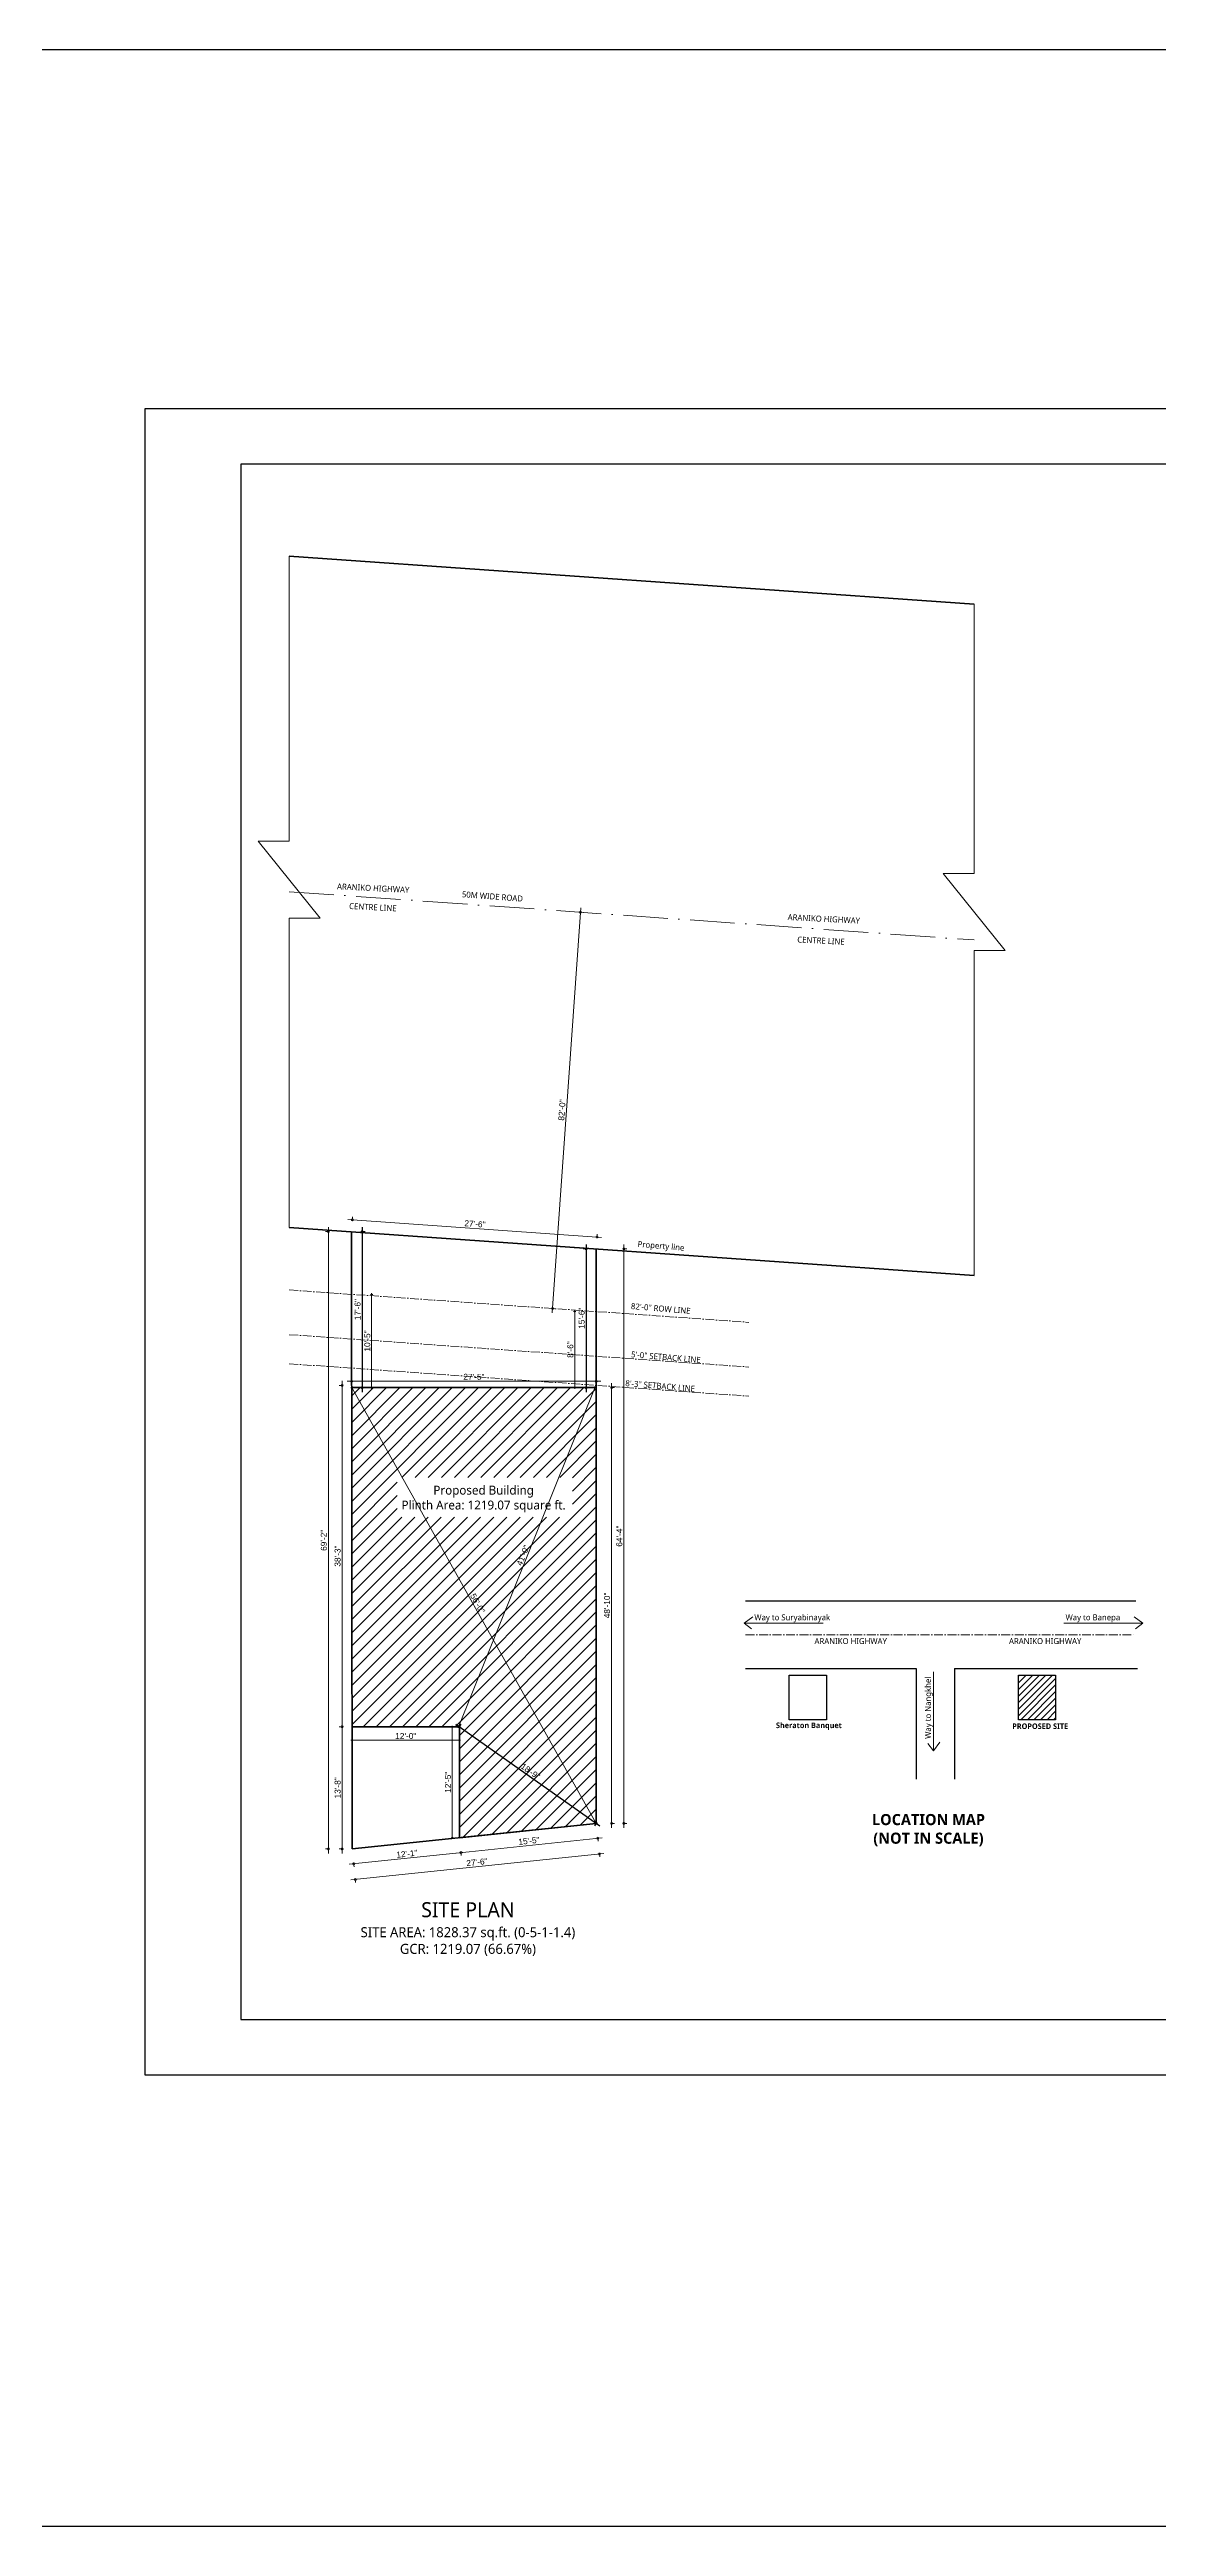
# Model space of a CAD drawing. Header units: inches. Extents: x -71 to 2682309, y -3332 to 801571.
# Drawn here: x 2670775 to 2672267, y 796370 to 799700 of the extents above; entities that cross this region are included whole.
import ezdxf

# ---------------------------------------------------------------- set-up
doc = ezdxf.new("R2010")
doc.units = ezdxf.units.IN
doc.header["$MEASUREMENT"] = 0
doc.header["$PDMODE"] = 99
doc.linetypes.add('ACAD_ISO02W100', pattern=[15, 12, -3])
doc.linetypes.add('ACAD_ISO10W100', pattern=[18, 12, -3, 0, -3])
for name, color, linetype, lineweight in [('BORDER', 5, 'Continuous', 60), ('dimension EA', 251, 'Continuous', 5), ('ELE1 RA', 1, 'Continuous', 30), ('ELE2 RA', 130, 'Continuous', 20), ('Hatch', 254, 'Continuous', 9), ('HATCH RA', 8, 'Continuous', 9), ('REINFORCEMENT RA', 1, 'Continuous', 30), ('Road', 42, 'Continuous', 15), ('Text', 7, 'Continuous', 20), ('TEXTURE EA', 8, 'ACAD_ISO10W100', 9), ('wall EA', 24, 'Continuous', 40)]:
    doc.layers.add(name, color=color, linetype=linetype, lineweight=lineweight)
for name, color, linetype in [('lettring', 7, 'Continuous'), ('S-DIM', 7, 'Continuous'), ('text EA', 7, 'Continuous')]:
    doc.layers.add(name, color=color, linetype=linetype)
doc.styles.add('DIM 8', font='arial.ttf', dxfattribs={"height": 8})
doc.styles.add('EAPL', font='arial.ttf', dxfattribs={"height": 8})
doc.styles.get("Standard").update_dxf_attribs({"font": 'arial.ttf'})
doc.dimstyles.new('Copy of DIM 8', dxfattribs={"dimtxt": 8, "dimasz": 1, "dimexe": 6, "dimexo": 18, "dimgap": 1.6875, "dimtad": 1, "dimdec": 0, "dimzin": 3, "dimdsep": 46, "dimlunit": 4, "dimtxsty": 'DIM 8', "dimblk": 'dot 2', "dimcen": 0.09375, "dimse1": 1, "dimse2": 1, "dimclrd": 1, "dimclre": 1, "dimclrt": 256, "dimadec": 0, "dimazin": 0, "dimtfac": 0.75, "dimtdec": 0, "dimtix": 1, "dimtmove": 1, "dimatfit": 3, "dimldrblk": 'DOT', "dimfxl": 1, "dimtolj": 1, "dimtzin": 0, "dimlwd": 9, "dimlwe": 9, "dimarcsym": 0})
doc.dimstyles.new('EA Copy of 1-8', dxfattribs={"dimtxt": 8, "dimasz": 6, "dimexe": 4, "dimexo": 6, "dimgap": 2, "dimtad": 1, "dimdec": 0, "dimzin": 0, "dimdsep": 46, "dimlunit": 3, "dimtxsty": 'EAPL', "dimblk": 'DOTSMALL', "dimcen": -0.09, "dimdle": 6, "dimclrd": 256, "dimclre": 256, "dimclrt": 256, "dimadec": 0, "dimazin": 0, "dimtfac": 8, "dimtdec": 0, "dimtix": 1, "dimtmove": 0, "dimatfit": 3, "dimldrblk": 'OPEN30', "dimfxl": 1, "dimfxlon": 1, "dimtolj": 1, "dimtzin": 0, "dimlwd": -1, "dimlwe": -1, "dimarcsym": 0})

# ---------------------------------------------------------------- blocks, each defined once
blk = doc.blocks.new('_DotSmall')
at = {"color": 0, "linetype": 'ByBlock', "const_width": 0.5}
blk.add_lwpolyline([(-0.0625, 0, 1), (0.0625, 0, 1)], format="xyb", close=True, dxfattribs=at)
blk = doc.blocks.new('*D1645')
at = {"layer": 'Defpoints', "color": 0, "transparency": 16777216}
for p in [(2671444.5, 798543.5), (2671489.6, 798540.3), (2671407.1, 798010.8)]:
    blk.add_point(p, dxfattribs=at)
at = {"layer": 'dimension EA', "transparency": 16777216}
for p, q in [((2671451.8, 798001.6), (2671490.1, 798546.3)), ((2671488.6, 798540.4), (2671493.6, 798540)), ((2671451.2, 798007.7), (2671456.2, 798007.3))]:
    blk.add_line(p, q, dxfattribs=at)
at = {"layer": 'dimension EA', "transparency": 16777216, "xscale": 6, "yscale": 6, "zscale": 6}
for p, rotation in [((2671489.6, 798540.3), 85.97613988680445), ((2671452.2, 798007.6), 265.9761398868044)]:
    blk.add_blockref('_DotSmall', p, dxfattribs=dict(at, rotation=rotation))
at = {"layer": 'dimension EA', "transparency": 16777216, "insert": (2671464.8, 798274.4), "char_height": 8, "attachment_point": 5, "rotation": 85.9761, "style": 'EAPL'}
blk.add_mtext('\\A1;82\'-0"', dxfattribs=at)
blk = doc.blocks.new('_Open30')
at = {"color": 0, "linetype": 'ByBlock', "lineweight": -2}
for p, q in [((-1, 0.27), (0, 0)), ((0, 0), (-1, -0.27)), ((0, 0), (-1, 0))]:
    blk.add_line(p, q, dxfattribs=at)
blk = doc.blocks.new('*D1658')
at = {"layer": 'Defpoints', "color": 0, "transparency": 16777216}
for p in [(2671182.4, 797445.4), (2671169.1, 797281.1), (2671182.6, 797281.1)]:
    blk.add_point(p, dxfattribs=at)
at = {"layer": 'dimension EA', "transparency": 16777216}
for p, q in [((2671170.1, 797445.4), (2671165.1, 797445.4)), ((2671169.1, 797451.4), (2671169.1, 797275.1)), ((2671170.1, 797281.1), (2671165.1, 797281.1))]:
    blk.add_line(p, q, dxfattribs=at)
at = {"layer": 'dimension EA', "transparency": 16777216, "xscale": 6, "yscale": 6, "zscale": 6}
for p, rotation in [((2671169.1, 797445.4), 90), ((2671169.1, 797281.1), 270)]:
    blk.add_blockref('_DotSmall', p, dxfattribs=dict(at, rotation=rotation))
at = {"layer": 'dimension EA', "transparency": 16777216, "insert": (2671163, 797363.2), "char_height": 8, "attachment_point": 5, "rotation": 90, "style": 'EAPL'}
blk.add_mtext('\\A1;13\'-8"', dxfattribs=at)
blk = doc.blocks.new('*D1646')
at = {"layer": 'Defpoints', "color": 0, "transparency": 16777216}
for p in [(2671326.9, 797296.2), (2671182.6, 797281.1), (2671329, 797276.2)]:
    blk.add_point(p, dxfattribs=at)
at = {"layer": 'dimension EA', "transparency": 16777216}
for p, q in [((2671178.7, 797260.4), (2671335, 797276.8)), ((2671328.9, 797277.2), (2671329.4, 797272.2)), ((2671184.6, 797262.1), (2671185.1, 797257.1))]:
    blk.add_line(p, q, dxfattribs=at)
at = {"layer": 'dimension EA', "transparency": 16777216, "xscale": 6, "yscale": 6, "zscale": 6}
for p, rotation in [((2671184.7, 797261.1), 185.988213017336), ((2671329, 797276.2), 5.988213017336024)]:
    blk.add_blockref('_DotSmall', p, dxfattribs=dict(at, rotation=rotation))
at = {"layer": 'dimension EA', "transparency": 16777216, "insert": (2671256.2, 797274.6), "char_height": 8, "attachment_point": 5, "rotation": 5.9882, "style": 'EAPL'}
blk.add_mtext('\\A1;12\'-1"', dxfattribs=at)
blk = doc.blocks.new('*D1659')
at = {"layer": 'Defpoints', "color": 0, "transparency": 16777216}
for p in [(2671326.9, 797296.2), (2671510.9, 797315.5), (2671513, 797295.5)]:
    blk.add_point(p, dxfattribs=at)
at = {"layer": 'dimension EA', "transparency": 16777216}
for p, q in [((2671323.1, 797275.6), (2671519, 797296.1)), ((2671512.9, 797296.5), (2671513.4, 797291.5)), ((2671328.9, 797277.2), (2671329.4, 797272.2))]:
    blk.add_line(p, q, dxfattribs=at)
at = {"layer": 'dimension EA', "transparency": 16777216, "xscale": 6, "yscale": 6, "zscale": 6}
for p, rotation in [((2671513, 797295.5), 5.984815715105855), ((2671329, 797276.2), 185.9848157151058)]:
    blk.add_blockref('_DotSmall', p, dxfattribs=dict(at, rotation=rotation))
at = {"layer": 'dimension EA', "transparency": 16777216, "insert": (2671420.4, 797291.9), "char_height": 8, "attachment_point": 5, "rotation": 5.9848, "style": 'EAPL'}
blk.add_mtext('\\A1;15\'-5"', dxfattribs=at)
blk = doc.blocks.new('*D1647')
at = {"layer": 'Defpoints', "color": 0, "transparency": 16777216}
for p in [(2671510.9, 797901.2), (2671531.6, 797901.2), (2671510.9, 797315.5)]:
    blk.add_point(p, dxfattribs=at)
at = {"layer": 'dimension EA', "transparency": 16777216}
for p, q in [((2671530.6, 797901.2), (2671535.6, 797901.2)), ((2671531.6, 797309.5), (2671531.6, 797907.2)), ((2671530.6, 797315.5), (2671535.6, 797315.5))]:
    blk.add_line(p, q, dxfattribs=at)
at = {"layer": 'dimension EA', "transparency": 16777216, "xscale": 6, "yscale": 6, "zscale": 6}
for p, rotation in [((2671531.6, 797901.2), 90), ((2671531.6, 797315.5), 270)]:
    blk.add_blockref('_DotSmall', p, dxfattribs=dict(at, rotation=rotation))
at = {"layer": 'dimension EA', "transparency": 16777216, "insert": (2671525.5, 797608.4), "char_height": 8, "attachment_point": 5, "rotation": 90, "style": 'EAPL'}
blk.add_mtext('\\A1;48\'-10"', dxfattribs=at)
blk = doc.blocks.new('*D1648')
at = {"layer": 'Defpoints', "color": 0, "transparency": 16777216}
for p in [(2671181.6, 798110.9), (2671512, 798103.7), (2671510.9, 798087.7)]:
    blk.add_point(p, dxfattribs=at)
at = {"layer": 'dimension EA', "transparency": 16777216}
for p, q in [((2671182.7, 798125.8), (2671183, 798130.8)), ((2671176.8, 798127.2), (2671518, 798103.2)), ((2671512, 798102.7), (2671512.3, 798107.6))]:
    blk.add_line(p, q, dxfattribs=at)
at = {"layer": 'dimension EA', "transparency": 16777216, "xscale": 6, "yscale": 6, "zscale": 6}
for p, rotation in [((2671182.8, 798126.8), 175.9761398867181), ((2671512, 798103.7), 355.9761398867181)]:
    blk.add_blockref('_DotSmall', p, dxfattribs=dict(at, rotation=rotation))
at = {"layer": 'dimension EA', "transparency": 16777216, "insert": (2671347.8, 798121.3), "char_height": 8, "attachment_point": 5, "rotation": 355.9761, "style": 'EAPL'}
blk.add_mtext('\\A1;27\'-6"', dxfattribs=at)
blk = doc.blocks.new('*D1649')
at = {"layer": 'Defpoints', "color": 0, "transparency": 16777216}
for p in [(2671181.9, 797904.2), (2671510.9, 797909.7), (2671510.9, 797904.2)]:
    blk.add_point(p, dxfattribs=at)
at = {"layer": 'dimension EA', "transparency": 16777216}
for p, q in [((2671175.9, 797909.7), (2671516.9, 797909.7)), ((2671181.9, 797909.7), (2671181.9, 797913.7)), ((2671510.9, 797909.7), (2671510.9, 797913.7))]:
    blk.add_line(p, q, dxfattribs=at)
at = {"layer": 'dimension EA', "transparency": 16777216, "xscale": 6, "yscale": 6, "zscale": 6, "rotation": 180}
blk.add_blockref('_DotSmall', (2671181.9, 797909.7), dxfattribs=at)
at = {"layer": 'dimension EA', "transparency": 16777216, "xscale": 6, "yscale": 6, "zscale": 6}
blk.add_blockref('_DotSmall', (2671510.9, 797909.7), dxfattribs=at)
at = {"layer": 'dimension EA', "transparency": 16777216, "insert": (2671346.4, 797915.7), "char_height": 8, "attachment_point": 5, "style": 'EAPL'}
blk.add_mtext('\\A1;27\'-5"', dxfattribs=at)
blk = doc.blocks.new('*D1650')
at = {"layer": 'Defpoints', "color": 0, "transparency": 16777216}
for p in [(2671169.1, 797904.2), (2671181.9, 797904.2), (2671182.4, 797445.4)]:
    blk.add_point(p, dxfattribs=at)
at = {"layer": 'dimension EA', "transparency": 16777216}
for p, q in [((2671170.1, 797904.2), (2671165.1, 797904.2)), ((2671169.1, 797439.4), (2671169.1, 797910.2)), ((2671170.1, 797445.4), (2671165.1, 797445.4))]:
    blk.add_line(p, q, dxfattribs=at)
at = {"layer": 'dimension EA', "transparency": 16777216, "xscale": 6, "yscale": 6, "zscale": 6}
for p, rotation in [((2671169.1, 797904.2), 90), ((2671169.1, 797445.4), 270)]:
    blk.add_blockref('_DotSmall', p, dxfattribs=dict(at, rotation=rotation))
at = {"layer": 'dimension EA', "transparency": 16777216, "insert": (2671163, 797674.8), "char_height": 8, "attachment_point": 5, "rotation": 90, "style": 'EAPL'}
blk.add_mtext('\\A1;38\'-3"', dxfattribs=at)
blk = doc.blocks.new('*D1651')
at = {"layer": 'Defpoints', "color": 0, "transparency": 16777216}
for p in [(2671181.6, 798110.9), (2671150.6, 797281.1), (2671182.6, 797281.1)]:
    blk.add_point(p, dxfattribs=at)
at = {"layer": 'dimension EA', "transparency": 16777216}
for p, q in [((2671151.6, 798110.9), (2671146.6, 798110.9)), ((2671150.6, 798116.9), (2671150.6, 797275.1)), ((2671151.6, 797281.1), (2671146.6, 797281.1))]:
    blk.add_line(p, q, dxfattribs=at)
at = {"layer": 'dimension EA', "transparency": 16777216, "xscale": 6, "yscale": 6, "zscale": 6}
for p, rotation in [((2671150.6, 798110.9), 90), ((2671150.6, 797281.1), 270)]:
    blk.add_blockref('_DotSmall', p, dxfattribs=dict(at, rotation=rotation))
at = {"layer": 'dimension EA', "transparency": 16777216, "insert": (2671144.5, 797696), "char_height": 8, "attachment_point": 5, "rotation": 90, "style": 'EAPL'}
blk.add_mtext('\\A1;69\'-2"', dxfattribs=at)
blk = doc.blocks.new('*D1652')
at = {"layer": 'Defpoints', "color": 0, "transparency": 16777216}
for p in [(2671511.3, 798087.7), (2671548.1, 798087.7), (2671510.9, 797315.5)]:
    blk.add_point(p, dxfattribs=at)
at = {"layer": 'dimension EA', "transparency": 16777216}
for p, q in [((2671547.1, 798087.7), (2671552.1, 798087.7)), ((2671548.1, 797309.5), (2671548.1, 798093.7)), ((2671547.1, 797315.5), (2671552.1, 797315.5))]:
    blk.add_line(p, q, dxfattribs=at)
at = {"layer": 'dimension EA', "transparency": 16777216, "xscale": 6, "yscale": 6, "zscale": 6}
for p, rotation in [((2671548.1, 798087.7), 90), ((2671548.1, 797315.5), 270)]:
    blk.add_blockref('_DotSmall', p, dxfattribs=dict(at, rotation=rotation))
at = {"layer": 'dimension EA', "transparency": 16777216, "insert": (2671542, 797701.6), "char_height": 8, "attachment_point": 5, "rotation": 90, "style": 'EAPL'}
blk.add_mtext('\\A1;64\'-4"', dxfattribs=at)
blk = doc.blocks.new('*D1660')
at = {"layer": 'Defpoints', "color": 0, "transparency": 16777216}
for p in [(2671510.9, 797315.5), (2671182.6, 797281.1), (2671515.2, 797274.4)]:
    blk.add_point(p, dxfattribs=at)
at = {"layer": 'dimension EA', "transparency": 16777216}
for p, q in [((2671180.9, 797239.4), (2671521.2, 797275.1)), ((2671515.1, 797275.4), (2671515.6, 797270.5)), ((2671186.8, 797241), (2671187.3, 797236))]:
    blk.add_line(p, q, dxfattribs=at)
at = {"layer": 'dimension EA', "transparency": 16777216, "xscale": 6, "yscale": 6, "zscale": 6}
for p, rotation in [((2671515.2, 797274.4), 5.984815715102127), ((2671186.9, 797240), 185.9848157151021)]:
    blk.add_blockref('_DotSmall', p, dxfattribs=dict(at, rotation=rotation))
at = {"layer": 'dimension EA', "transparency": 16777216, "insert": (2671350.4, 797263.3), "char_height": 8, "attachment_point": 5, "rotation": 5.9848, "style": 'EAPL'}
blk.add_mtext('\\A1;27\'-6"', dxfattribs=at)
blk = doc.blocks.new('*D1653')
at = {"layer": 'Defpoints', "color": 0, "transparency": 16777216}
for p in [(2671511.3, 798087.7), (2671497.4, 797901.2), (2671510.9, 797901.2)]:
    blk.add_point(p, dxfattribs=at)
at = {"layer": 'S-DIM', "transparency": 16777216}
for p, q in [((2671498.4, 798087.7), (2671493.4, 798087.7)), ((2671497.4, 798093.7), (2671497.4, 797895.2)), ((2671498.4, 797901.2), (2671493.4, 797901.2))]:
    blk.add_line(p, q, dxfattribs=at)
at = {"layer": 'S-DIM', "transparency": 16777216, "xscale": 6, "yscale": 6, "zscale": 6}
for p, rotation in [((2671497.4, 798087.7), 90), ((2671497.4, 797901.2), 270)]:
    blk.add_blockref('_DotSmall', p, dxfattribs=dict(at, rotation=rotation))
at = {"layer": 'S-DIM', "transparency": 16777216, "insert": (2671491.3, 797994.5), "char_height": 8, "attachment_point": 5, "rotation": 90, "style": 'EAPL'}
blk.add_mtext('\\A1;15\'-6"', dxfattribs=at)
blk = doc.blocks.new('*D1654')
at = {"layer": 'Defpoints', "color": 0, "transparency": 16777216}
for p in [(2671181.6, 798110.9), (2671181.9, 797901.2), (2671196, 797901.2)]:
    blk.add_point(p, dxfattribs=at)
at = {"layer": 'S-DIM', "transparency": 16777216}
for p, q in [((2671195, 798110.9), (2671200, 798110.9)), ((2671196, 798116.9), (2671196, 797895.2)), ((2671195, 797901.2), (2671200, 797901.2))]:
    blk.add_line(p, q, dxfattribs=at)
at = {"layer": 'S-DIM', "transparency": 16777216, "xscale": 6, "yscale": 6, "zscale": 6}
for p, rotation in [((2671196, 798110.9), 90), ((2671196, 797901.2), 270)]:
    blk.add_blockref('_DotSmall', p, dxfattribs=dict(at, rotation=rotation))
at = {"layer": 'S-DIM', "transparency": 16777216, "insert": (2671189.9, 798006.1), "char_height": 8, "attachment_point": 5, "rotation": 90, "style": 'EAPL'}
blk.add_mtext('\\A1;17\'-6"', dxfattribs=at)
blk = doc.blocks.new('*D1655')
at = {"layer": 'Defpoints', "color": 0, "transparency": 16777216}
for p in [(2671326.9, 797445.4), (2671510.9, 797315.5), (2671510.9, 797315.5)]:
    blk.add_point(p, dxfattribs=at)
at = {"layer": 'lettring', "transparency": 16777216}
for p, q in [((2671322, 797448.8), (2671515.8, 797312.1)), ((2671326.9, 797445.4), (2671329.2, 797448.6)), ((2671510.9, 797315.5), (2671508.6, 797312.3))]:
    blk.add_line(p, q, dxfattribs=at)
at = {"layer": 'lettring', "transparency": 16777216, "xscale": 6, "yscale": 6, "zscale": 6}
for p, rotation in [((2671326.9, 797445.4), 144.7816071627378), ((2671510.9, 797315.5), 324.7816071627378)]:
    blk.add_blockref('_DotSmall', p, dxfattribs=dict(at, rotation=rotation))
at = {"layer": 'lettring', "transparency": 16777216, "insert": (2671422.4, 797385.4), "char_height": 8, "attachment_point": 5, "rotation": 324.7816, "style": 'EAPL'}
blk.add_mtext('\\A1;18\'-9"', dxfattribs=at)
blk = doc.blocks.new('dot1')
at = {"layer": 'Hatch'}
h = blk.add_hatch(color=256, dxfattribs=at)
edge = h.paths.add_edge_path()
edge.add_arc((0, 0), 1, 0, 360)
for p, q in [((3, 0), (-3, 0)), ((0, 3), (0, -3))]:
    blk.add_line(p, q, dxfattribs=at)
blk.add_circle((0, 0), 1, dxfattribs=at)
blk = doc.blocks.new('dot 2')
at = {"layer": 'Hatch', "xscale": 0.5, "yscale": 0.5, "zscale": 0.5}
blk.add_blockref('dot1', (0, 0), dxfattribs=at)
blk = doc.blocks.new('*D1656')
at = {"layer": 'Defpoints', "color": 0, "transparency": 16777216}
for p in [(2671182.4, 797445.4), (2671326.9, 797445.4), (2671326.9, 797427.2)]:
    blk.add_point(p, dxfattribs=at)
at = {"layer": 'lettring', "color": 1, "lineweight": 9, "transparency": 16777216}
blk.add_line((2671183.4, 797427.2), (2671325.9, 797427.2), dxfattribs=at)
at = {"layer": 'lettring', "color": 1, "lineweight": 9, "transparency": 16777216, "rotation": 180}
blk.add_blockref('dot 2', (2671182.4, 797427.2), dxfattribs=at)
at = {"layer": 'lettring', "color": 1, "lineweight": 9, "transparency": 16777216}
blk.add_blockref('dot 2', (2671326.9, 797427.2), dxfattribs=at)
at = {"layer": 'lettring', "transparency": 16777216, "insert": (2671254.7, 797432.9), "char_height": 8, "attachment_point": 5, "style": 'DIM 8'}
blk.add_mtext('\\A1;12\'-0"', dxfattribs=at)
blk = doc.blocks.new('_Dot')
at = {"color": 0, "linetype": 'ByBlock', "lineweight": -2}
blk.add_line((-0.5, 0), (-1, 0), dxfattribs=at)
at = {"color": 0, "linetype": 'ByBlock', "const_width": 0.5}
blk.add_lwpolyline([(-0.25, 0, 1), (0.25, 0, 1)], format="xyb", close=True, dxfattribs=at)
blk = doc.blocks.new('*D1657')
at = {"layer": 'Defpoints', "color": 0, "transparency": 16777216}
for p in [(2671326.5, 797445.2), (2671317.3, 797296.2), (2671326.9, 797296.2)]:
    blk.add_point(p, dxfattribs=at)
at = {"layer": 'lettring', "color": 1, "lineweight": 9, "transparency": 16777216}
blk.add_line((2671317.3, 797444.2), (2671317.3, 797297.2), dxfattribs=at)
for p, rotation in [((2671317.3, 797445.2), 90), ((2671317.3, 797296.2), 270)]:
    blk.add_blockref('dot 2', p, dxfattribs=dict(at, rotation=rotation))
at = {"layer": 'lettring', "transparency": 16777216, "insert": (2671311.5, 797370.7), "char_height": 8, "attachment_point": 5, "rotation": 90, "style": 'DIM 8'}
blk.add_mtext('\\A1;12\'-5"', dxfattribs=at)
blk = doc.blocks.new('*D1662')
at = {"layer": 'Defpoints', "color": 0, "transparency": 16777216}
for p in [(2671181.7, 798026.6), (2671181.9, 797901.2), (2671208.8, 797901.2)]:
    blk.add_point(p, dxfattribs=at)
at = {"layer": 'lettring', "color": 1, "lineweight": 9, "transparency": 16777216}
blk.add_line((2671208.8, 798025.6), (2671208.8, 797902.2), dxfattribs=at)
for p, rotation in [((2671208.8, 798026.6), 90), ((2671208.8, 797901.2), 270)]:
    blk.add_blockref('dot 2', p, dxfattribs=dict(at, rotation=rotation))
at = {"layer": 'lettring', "transparency": 16777216, "insert": (2671203, 797963.9), "char_height": 8, "attachment_point": 5, "rotation": 90, "style": 'DIM 8'}
blk.add_mtext('\\A1;10\'-5"', dxfattribs=at)
blk = doc.blocks.new('*D1663')
at = {"layer": 'Defpoints', "color": 0, "transparency": 16777216}
for p in [(2671510.9, 798003.5), (2671481.9, 797901.2), (2671510.9, 797901.2)]:
    blk.add_point(p, dxfattribs=at)
at = {"layer": 'lettring', "color": 1, "lineweight": 9, "transparency": 16777216}
blk.add_line((2671481.9, 798002.5), (2671481.9, 797902.2), dxfattribs=at)
for p, rotation in [((2671481.9, 798003.5), 90), ((2671481.9, 797901.2), 270)]:
    blk.add_blockref('dot 2', p, dxfattribs=dict(at, rotation=rotation))
at = {"layer": 'lettring', "transparency": 16777216, "insert": (2671476.1, 797952.4), "char_height": 8, "attachment_point": 5, "rotation": 90, "style": 'DIM 8'}
blk.add_mtext('\\A1;8\'-6"', dxfattribs=at)

msp = doc.modelspace()

# ---------------------------------------------------------------- hatches: boundary and pattern name
at = {"layer": 'ELE2 RA', "transparency": 33554687}
h = msp.add_hatch(dxfattribs=at)
h.set_pattern_fill('ANSI31', color=256, scale=50)
h.set_pattern_definition([(45, (9216.8805, 5311.1737), (-4.419417382, 4.419417382), [])])
h.paths.add_polyline_path([(2672128.9, 797514.9), (2672078.7, 797514.9), (2672078.7, 797454.6), (2672128.9, 797454.6)])
at = {"layer": 'HATCH RA', "transparency": 33554687}
h = msp.add_hatch(dxfattribs=at)
h.set_pattern_fill('ANSI31', color=256, scale=100)
h.set_pattern_definition([(45, (10133.013, 5281.967), (-8.838834765, 8.838834765), [])])
h.paths.add_polyline_path([(2671326.9, 797445.4), (2671326.9, 797403.4), (2671326.9, 797296.2), (2671510.9, 797315.5), (2671510.8, 797901.2), (2671181.9, 797901.2), (2671182.3, 797445.4)])
h.paths.add_polyline_path([(2671243.1, 797727.2), (2671478.8, 797727.2), (2671478.8, 797780.5), (2671243.1, 797780.5)], flags=16)

# ---------------------------------------------------------------- linework, layer by layer
at = {"linetype": 'ACAD_ISO02W100'}
msp.add_line((2671181.8, 798110.8), (2671510.9, 798087.7), dxfattribs=at)
at = {"layer": 'BORDER', "lineweight": 30}
msp.add_lwpolyline([(2674009.3, 799142.6), (2672473.2, 799142.6), (2671032.7, 799142.6), (2671032.7, 798094.2), (2671032.7, 797052), (2672473.2, 797052), (2674009.3, 797052)], dxfattribs=at)
at = {"layer": 'Defpoints'}
msp.add_lwpolyline([(2670904.1, 799217.4), (2674072.1, 799217.4), (2674072.1, 796977.2), (2670904.1, 796977.2)], close=True, dxfattribs=at)
at = {"layer": 'ELE1 RA'}
for p, q in [((2671711.9, 797614.6), (2672236.6, 797614.6)), ((2671711.9, 797523.6), (2671941.1, 797523.6)), ((2671941.1, 797523.6), (2671941.1, 797374.7)), ((2671992.7, 797523.6), (2671992.7, 797374.7)), ((2671992.7, 797523.6), (2672238.9, 797523.6))]:
    msp.add_line(p, q, dxfattribs=at)
for points in [[(2671770.5, 797514.9), (2671820.6, 797514.9), (2671820.6, 797454.6), (2671770.5, 797454.6)], [(2672078.7, 797514.9), (2672128.9, 797514.9), (2672128.9, 797454.6), (2672078.7, 797454.6)]]:
    msp.add_lwpolyline(points, close=True, dxfattribs=at)
at = {"layer": 'ELE2 RA'}
for p, q in [((2671709.8, 797584.7), (2671721.7, 797593.3)), ((2671816.2, 797584.7), (2671709.8, 797584.7)), ((2671709.8, 797584.7), (2671719.9, 797577)), ((2672139.9, 797584.7), (2672246.3, 797584.7)), ((2672246.3, 797584.7), (2672234.4, 797593.3)), ((2672246.3, 797584.7), (2672236.2, 797577)), ((2671964.6, 797519.2), (2671964.6, 797412.8)), ((2671964.6, 797412.8), (2671956.9, 797422.8)), ((2671964.6, 797412.8), (2671973.2, 797424.7))]:
    msp.add_line(p, q, dxfattribs=at)
at = {"layer": 'REINFORCEMENT RA'}
msp.add_lwpolyline([(2666637.8, 799700), (2674514.3, 799700), (2674514.3, 796370.3), (2666637.8, 796370.3)], close=True, dxfattribs=at)
at = {"layer": 'Road', "ltscale": 100}
for p, q in [((2671098, 799019), (2671098, 798635.8)), ((2672019.3, 798954.2), (2672019.3, 798592.3)), ((2671098, 798635.8), (2671056.3, 798635.8)), ((2671139.7, 798532.3), (2671056.3, 798635.8)), ((2672019.3, 798592.3), (2671977.6, 798592.3)), ((2672061, 798488.8), (2671977.6, 798592.3)), ((2671098, 798532.3), (2671098, 798116.7)), ((2671139.7, 798532.3), (2671098, 798532.3)), ((2672019.3, 798488.8), (2672019.3, 798051.9)), ((2672061, 798488.8), (2672019.3, 798488.8))]:
    msp.add_line(p, q, dxfattribs=at)
at = {"layer": 'TEXTURE EA', "ltscale": 5}
msp.add_line((2671098, 798567.9), (2672019.3, 798503), dxfattribs=at)
at = {"layer": 'TEXTURE EA'}
for p, q in [((2671098, 798032.5), (2671716.4, 797989)), ((2671098, 797972.4), (2671716.4, 797928.9)), ((2671098, 797933.3), (2671716.4, 797889.8)), ((2671711.9, 797569.1), (2672236.6, 797569.1))]:
    msp.add_line(p, q, dxfattribs=at)
at = {"layer": 'wall EA'}
for p, q in [((2671098, 799019), (2672019.3, 798954.2)), ((2671098, 798116.7), (2672019.3, 798051.9)), ((2671181.6, 798110.9), (2671182.6, 797281.1)), ((2671510.9, 798087.7), (2671510.9, 797315.5)), ((2671510.9, 797315.5), (2671182.6, 797281.1))]:
    msp.add_line(p, q, dxfattribs=at)
msp.add_lwpolyline([(2671181.9, 797901.2), (2671510.9, 797901.2), (2671510.9, 797315.5), (2671326.9, 797296.2), (2671326.9, 797403.4), (2671326.9, 797445.4), (2671182.4, 797445.4)], dxfattribs=at)

# ---------------------------------------------------------------- texts
at = {"layer": 'Text'}
for s, insert, char_height, width, attachment_point in [('{\\fTrebuchet MS|b0|i0|c0|p34;Proposed Building \\PPlinth Area: 1219.07 square ft. }', (2671359.4, 797769.4), 12, 287.273, 2), ('{\\fTrebuchet MS|b1|i0|c0|p34;Sheraton Banquet}', (2671797, 797446), 7.5, 126.193, 5), ('{\\fTrebuchet MS|b1|i0|c0|p34;PROPOSED SITE}', (2672108.1, 797446), 7.5, 126.193, 5), ('{\\fTrebuchet MS|b1|i0|c0|p34;LOCATION MAP \\P(NOT IN SCALE)}', (2671957.8, 797306.4), 15, 252.385, 5)]:
    msp.add_mtext(s, dxfattribs=dict(at, insert=insert, char_height=char_height, width=width, attachment_point=attachment_point))
at = {"layer": 'text EA', "char_height": 8, "width": 113.793, "attachment_point": 2}
for s, insert, rotation in [('{\\fTrebuchet MS|b0|i0|c0|p34;ARANIKO HIGHWAY}', (2671211.1, 798576.7), 357.1272), ('{\\fTrebuchet MS|b0|i0|c0|p34;50M WIDE ROAD}', (2671371.6, 798565.5), 355.7336), ('{\\fTrebuchet MS|b0|i0|c0|p34;CENTRE LINE}', (2671210.6, 798551.1), 357.1272), ('{\\fTrebuchet MS|b0|i0|c0|p34;ARANIKO HIGHWAY}', (2671817.3, 798535.4), 357.1272), ('{\\fTrebuchet MS|b0|i0|c0|p34;CENTRE LINE}', (2671813.4, 798506.1), 357.1272), ('{\\fTrebuchet MS|b0|i0|c0|p34;Property line}', (2671598.4, 798095.8), 355.2541), ('{\\fTrebuchet MS|b0|i0|c0|p34;82\'-0" ROW LINE}', (2671598, 798011.6), 355.2541), ('{\\fTrebuchet MS|b0|i0|c0|p34;5\'-0" SETBACK LINE}', (2671604.9, 797946.2), 355.2541), ('{\\fTrebuchet MS|b0|i0|c0|p34;8\'-3" SETBACK LINE}', (2671597.2, 797907.5), 355.2541), ('{\\fTrebuchet MS|b0|i0|c0|p34;Way to Nangkhel}', (2671953.2, 797470.9), 90)]:
    msp.add_mtext(s, dxfattribs=dict(at, insert=insert, rotation=rotation))
at = {"layer": 'text EA', "attachment_point": 2}
for s, insert, char_height, width in [('{\\fTrebuchet MS|b0|i0|c0|p34;Way to Suryabinayak}', (2671774.6, 797596.4), 8, 113.793), ('{\\fTrebuchet MS|b0|i0|c0|p34;Way to Banepa}', (2672179, 797596.4), 8, 113.793), ('{\\fTrebuchet MS|b0|i0|c0|p34;ARANIKO HIGHWAY}', (2671853.2, 797564.5), 8, 113.793), ('{\\fTrebuchet MS|b0|i0|c0|p34;ARANIKO HIGHWAY}', (2672114.8, 797564.5), 8, 113.793), ('{\\fTrebuchet MS|b0|i0|c0|p34;SITE PLAN\\P\\H0.66667x;SITE AREA: 1828.37 sq.ft. (0-5-1-1.4)\\PGCR: 1219.07 (66.67%)}', (2671338.3, 797209.5), 20.16, 475.145)]:
    msp.add_mtext(s, dxfattribs=dict(at, insert=insert, char_height=char_height, width=width))

# ---------------------------------------------------------------- dimensions: what is measured, and where the dimension line sits
at = {"layer": 'dimension EA'}
dim = msp.add_aligned_dim(p1=(2671407.1, 798010.8), p2=(2671444.5, 798543.5), distance=-45.2, text='82\'-0"', dimstyle='EA Copy of 1-8', dxfattribs=at)
dim.commit()
dim.dimension.update_dxf_attribs({"geometry": '*D1645', "text_midpoint": (2671464.8, 798274.4)})
for p1, p2, distance, picture, middle in [((2671181.6, 798110.9), (2671510.9, 798087.7), 16, '*D1648', (2671347.8, 798121.3)), ((2671510.9, 797315.5), (2671510.9, 797901.2), -20.7, '*D1647', (2671525.5, 797608.4)), ((2671182.6, 797281.1), (2671326.9, 797296.2), -20.1, '*D1646', (2671256.2, 797274.6)), ((2671182.6, 797281.1), (2671510.9, 797315.5), -41.3, '*D1660', (2671350.4, 797263.3))]:
    dim = msp.add_aligned_dim(p1=p1, p2=p2, distance=distance, dimstyle='EA Copy of 1-8', dxfattribs=at)
    dim.commit()
    dim.dimension.update_dxf_attribs({"geometry": picture, "text_midpoint": middle})
for base, p1, p2, picture, middle in [((2671150.6, 797281.1), (2671181.6, 798110.9), (2671182.6, 797281.1), '*D1651', (2671144.5, 797696)), ((2671548.1, 798087.7), (2671510.9, 797315.5), (2671511.3, 798087.7), '*D1652', (2671542, 797701.6))]:
    dim = msp.add_linear_dim(base=base, p1=p1, p2=p2, angle=90, dimstyle='EA Copy of 1-8', dxfattribs=at)
    dim.commit()
    dim.dimension.update_dxf_attribs({"geometry": picture, "text_midpoint": middle})
for base, p1, p2, angle, picture, middle in [((2671169.1, 797904.2), (2671182.4, 797445.4), (2671181.9, 797904.2), 90, '*D1650', (2671163, 797674.8)), ((2671169.1, 797281.1), (2671182.4, 797445.4), (2671182.6, 797281.1), 90, '*D1658', (2671163, 797363.2)), ((2671513, 797295.5), (2671326.9, 797296.2), (2671510.9, 797315.5), 185.9848, '*D1659', (2671420.4, 797291.9))]:
    dim = msp.add_linear_dim(base=base, p1=p1, p2=p2, angle=angle, dimstyle='EA Copy of 1-8', override={"dimtmove": 1}, dxfattribs=at)
    dim.commit()
    dim.dimension.update_dxf_attribs({"geometry": picture, "text_midpoint": middle})
dim = msp.add_linear_dim(base=(2671510.9, 797909.7), p1=(2671181.9, 797904.2), p2=(2671510.9, 797904.2), dimstyle='EA Copy of 1-8', dxfattribs=at)
dim.commit()
dim.dimension.update_dxf_attribs({"geometry": '*D1649', "text_midpoint": (2671346.4, 797915.7)})
at = {"layer": 'lettring'}
for base, p1, p2, picture, middle in [((2671208.8, 797901.2), (2671181.7, 798026.6), (2671181.9, 797901.2), '*D1662', (2671203, 797963.9)), ((2671481.9, 797901.2), (2671510.9, 798003.5), (2671510.9, 797901.2), '*D1663', (2671476.1, 797952.4)), ((2671317.3, 797296.2), (2671326.5, 797445.2), (2671326.9, 797296.2), '*D1657', (2671311.5, 797370.7))]:
    dim = msp.add_linear_dim(base=base, p1=p1, p2=p2, angle=90, dimstyle='Copy of DIM 8', dxfattribs=at)
    dim.commit()
    dim.dimension.update_dxf_attribs({"geometry": picture, "text_midpoint": middle})
for p1, p2, distance in [((2671181.9, 797901.2), (2671510.9, 797315.5), 0), ((2671327, 797444.9), (2671510.9, 797901.2), 1.4)]:
    msp.add_aligned_dim(p1=p1, p2=p2, distance=distance, dimstyle='Copy of DIM 8', dxfattribs=at).render()
dim = msp.add_linear_dim(base=(2671326.8946, 797427.1532), p1=(2671182.4117, 797445.3598), p2=(2671326.8946, 797445.3598), dimstyle='Copy of DIM 8', dxfattribs=at)
dim.commit()
dim.dimension.update_dxf_attribs({"geometry": '*D1656', "text_midpoint": (2671254.6531, 797432.9253)})
dim = msp.add_aligned_dim(p1=(2671326.9, 797445.4), p2=(2671510.9, 797315.5), distance=0, dimstyle='EA Copy of 1-8', dxfattribs=at)
dim.commit()
dim.dimension.update_dxf_attribs({"geometry": '*D1655', "text_midpoint": (2671422.4, 797385.4)})
at = {"layer": 'S-DIM'}
for base, p1, p2, picture, middle in [((2671196, 797901.2), (2671181.6, 798110.9), (2671181.9, 797901.2), '*D1654', (2671189.9, 798006.1)), ((2671497.4156, 797901.2453), (2671511.2921, 798087.6712), (2671510.9158, 797901.2453), '*D1653', (2671491.331, 797994.4582))]:
    dim = msp.add_linear_dim(base=base, p1=p1, p2=p2, angle=90, dimstyle='EA Copy of 1-8', dxfattribs=at)
    dim.commit()
    dim.dimension.update_dxf_attribs({"geometry": picture, "text_midpoint": middle})

doc.saveas('drawing.dxf')
